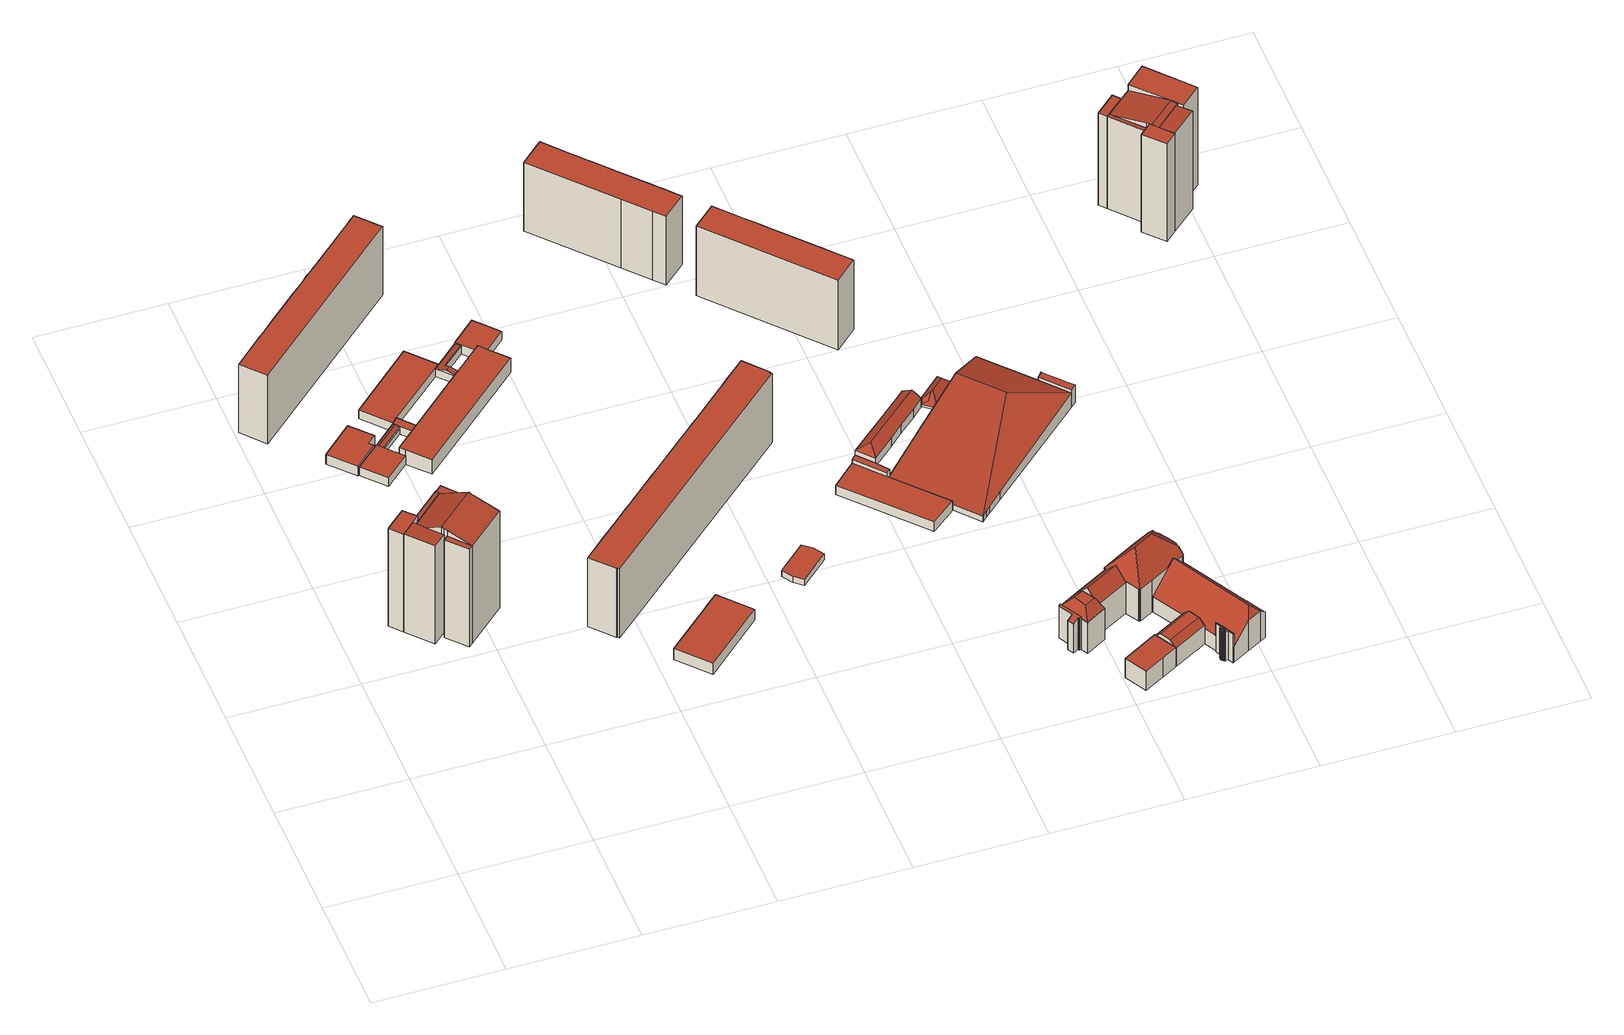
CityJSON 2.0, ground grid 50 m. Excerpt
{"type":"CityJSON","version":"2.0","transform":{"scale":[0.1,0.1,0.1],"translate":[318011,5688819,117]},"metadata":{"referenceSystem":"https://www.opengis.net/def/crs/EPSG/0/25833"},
"CityObjects":{
"building1":{"type":"Building","attributes":{"Gemeindeschluessel":14713000,"Geometrietyp2DReferenz":"3000","function":"31001_9998","roofType":"9999"},"children":["building1-1","building1-2","building1-3","building1-4","building1-5","building1-6"]},
"building1-1":{"type":"BuildingPart","attributes":{"Dachtyp_tdc":"tdcPolyFlatRoof","Dachneigung":2.64,"QualitaetDacherkennung":87,"Geometrietyp2DReferenz":"3000","roofType":"2100","measuredHeight":47.72},"parents":["building1"],"geometry":[{"type":"MultiSurface","lod":"2","boundaries":[[[0,1,2,3]],[[1,4,5,6,2]],[[1,0,7,8,9,10,4]],[[6,11,12,3,2]],[[10,5,4]],[[9,13,11,6,5,10]],[[8,13,9]],[[3,12,7,0]],[[12,11,13,8,7]]],"semantics":{"surfaces":[{"type":"WallSurface"},{"type":"RoofSurface"},{"type":"GroundSurface"},{"type":"ClosureSurface"}],"values":[0,0,1,2,0,3,0,3,3]}}]},
"building1-2":{"type":"BuildingPart","attributes":{"Dachtyp_tdc":"tdcPolyFlatRoof","Dachneigung":15.94,"QualitaetDacherkennung":30,"Geometrietyp2DReferenz":"3000","roofType":"2100","measuredHeight":45.1},"parents":["building1"],"geometry":[{"type":"MultiSurface","lod":"2","boundaries":[[[14,15,16,17]],[[14,18,19,20,15]],[[14,17,21,18]],[[20,22,16,15]],[[21,23,19,18]],[[23,22,20,19]],[[17,23,21]],[[17,16,22,23]]],"semantics":{"surfaces":[{"type":"WallSurface"},{"type":"RoofSurface"},{"type":"GroundSurface"},{"type":"ClosureSurface"}],"values":[0,0,1,2,0,3,0,3]}}]},
"building1-3":{"type":"BuildingPart","attributes":{"Dachtyp_tdc":"tdcPolyFlatRoof","Dachneigung":0,"QualitaetDacherkennung":65,"Geometrietyp2DReferenz":"3000","roofType":"1000","measuredHeight":47.4},"parents":["building1"],"geometry":[{"type":"MultiSurface","lod":"2","boundaries":[[[24,25,26,27,28]],[[25,29,30,26]],[[29,31,32,30]],[[31,29,25,24,33]],[[27,26,30,32]],[[28,33,24]],[[27,32,31,33,28]]],"semantics":{"surfaces":[{"type":"WallSurface"},{"type":"RoofSurface"},{"type":"GroundSurface"},{"type":"ClosureSurface"}],"values":[0,0,0,1,2,0,3]}}]},
"building1-4":{"type":"BuildingPart","attributes":{"Dachtyp_tdc":"tdcGableRoof","Dachneigung":15.1,"QualitaetDacherkennung":15,"Geometrietyp2DReferenz":"3000","roofType":"3100","measuredHeight":50.68},"parents":["building1"],"geometry":[{"type":"MultiSurface","lod":"2","boundaries":[[[34,35,36]],[[34,37,38,35]],[[37,39,40,38]],[[39,41,42,40]],[[41,43,44,42]],[[43,45,46,44]],[[45,28,27,46]],[[47,48,0,3,32,31]],[[49,17,16,50]],[[51,48,47,33,28,45,43,41,39]],[[39,37,34,23,17,49,13,8,51]],[[16,22,35,38,40,42,44,46,27,32,3,12,11,50]],[[23,22,16,17]],[[36,23,34]],[[22,23,36,35]],[[31,33,47]],[[32,27,28,33,31]],[[7,0,48,51]],[[12,3,0,7]],[[8,7,51]],[[12,7,8,13,11]],[[11,13,49,50]]],"semantics":{"surfaces":[{"type":"WallSurface"},{"type":"RoofSurface"},{"type":"GroundSurface"},{"type":"ClosureSurface"}],"values":[0,0,0,0,0,0,0,0,0,1,1,2,3,0,3,0,3,0,3,0,3,3]}}]},
"building1-5":{"type":"BuildingPart","attributes":{"Dachtyp_tdc":"tdcPolyFlatRoof","Dachneigung":0,"QualitaetDacherkennung":49,"Geometrietyp2DReferenz":"3000","roofType":"1000","measuredHeight":44.57},"parents":["building1"],"geometry":[{"type":"MultiSurface","lod":"2","boundaries":[[[52,53,54,55]],[[53,56,57,54]],[[56,58,59,57]],[[58,60,61,59]],[[60,36,35,61]],[[19,52,55,20]],[[19,23,36,60,58,56,53,52]],[[55,54,57,59,61,35,22,20]],[[20,22,23,19]],[[22,35,36,23]]],"semantics":{"surfaces":[{"type":"WallSurface"},{"type":"RoofSurface"},{"type":"GroundSurface"},{"type":"ClosureSurface"}],"values":[0,0,0,0,0,0,1,2,3,3]}}]},
"building1-6":{"type":"BuildingPart","attributes":{"Dachtyp_tdc":"tdcPolyFlatRoof","Dachneigung":0,"QualitaetDacherkennung":61,"Geometrietyp2DReferenz":"3000","roofType":"1000","measuredHeight":47.61},"parents":["building1"],"geometry":[{"type":"MultiSurface","lod":"2","boundaries":[[[5,62,63,6]],[[62,64,65,63]],[[64,66,67,65]],[[66,68,49,50,67]],[[66,64,62,5,10,68]],[[50,11,6,63,65,67]],[[10,9,13,49,68]],[[6,11,13,9,10,5]],[[13,11,50,49]]],"semantics":{"surfaces":[{"type":"WallSurface"},{"type":"RoofSurface"},{"type":"GroundSurface"},{"type":"ClosureSurface"}],"values":[0,0,0,0,1,2,0,3,3]}}]},
"building2":{"type":"Building","attributes":{"Dachtyp_tdc":"tdcPolyFlatRoof","Gemeindeschluessel":14713000,"Dachneigung":0,"QualitaetDacherkennung":77,"Geometrietyp2DReferenz":"3000","function":"31001_9998","roofType":"1000","measuredHeight":4.61},"geometry":[{"type":"MultiSurface","lod":"2","boundaries":[[[69,70,71,72]],[[70,73,74,71]],[[73,75,76,74]],[[75,77,78,76]],[[77,79,80,78]],[[79,69,72,80]],[[79,77,75,73,70,69]],[[72,71,74,76,78,80]]],"semantics":{"surfaces":[{"type":"WallSurface"},{"type":"RoofSurface"},{"type":"GroundSurface"}],"values":[0,0,0,0,0,0,1,2]}}]},
"building3":{"type":"Building","attributes":{"Dachtyp_tdc":"tdcPolyFlatRoof","Gemeindeschluessel":14713000,"Dachneigung":0,"QualitaetDacherkennung":42,"Geometrietyp2DReferenz":"3000","function":"31001_9998","roofType":"1000","measuredHeight":33.3},"geometry":[{"type":"MultiSurface","lod":"2","boundaries":[[[81,82,83,84]],[[82,85,86,83]],[[85,87,88,86]],[[87,89,90,88]],[[89,91,92,90]],[[91,93,94,92]],[[93,95,96,94]],[[95,97,98,96]],[[97,99,100,98]],[[99,101,102,100]],[[101,103,104,102]],[[103,105,106,104]],[[105,107,108,106]],[[107,109,110,108]],[[109,111,112,110]],[[111,113,114,112]],[[113,115,116,114]],[[115,117,118,116]],[[117,119,120,118]],[[119,121,122,120]],[[121,123,124,122]],[[123,81,84,124]],[[123,121,119,117,115,113,111,109,107,105,103,101,99,97,95,93,91,89,87,85,82,81]],[[84,83,86,88,90,92,94,96,98,100,102,104,106,108,110,112,114,116,118,120,122,124]]],"semantics":{"surfaces":[{"type":"WallSurface"},{"type":"RoofSurface"},{"type":"GroundSurface"}],"values":[0,0,0,0,0,0,0,0,0,0,0,0,0,0,0,0,0,0,0,0,0,0,1,2]}}]},
"building4":{"type":"Building","attributes":{"Gemeindeschluessel":14713000,"Geometrietyp2DReferenz":"3000","function":"31001_9998","roofType":"9999"},"children":["building4-1","building4-2","building4-3","building4-4","building4-5","building4-6","building4-7"]},
"building4-1":{"type":"BuildingPart","attributes":{"Dachtyp_tdc":"tdcPolyFlatRoof","Dachneigung":15.37,"QualitaetDacherkennung":54,"Geometrietyp2DReferenz":"3000","roofType":"2100","measuredHeight":4.43},"parents":["building4"],"geometry":[{"type":"MultiSurface","lod":"2","boundaries":[[[125,126,127,128,129,130]],[[131,132,133,134,135]],[[132,131,136,137,138,139,126,125]],[[130,129,140,134,133]],[[137,141,138]],[[139,127,126]],[[142,140,129,128]],[[141,142,128,127,139,138]],[[135,136,131]],[[134,140,142,141,137,136,135]],[[125,130,133,132]]],"semantics":{"surfaces":[{"type":"WallSurface"},{"type":"RoofSurface"},{"type":"GroundSurface"},{"type":"ClosureSurface"}],"values":[0,0,1,2,0,0,3,3,0,3,3]}}]},
"building4-2":{"type":"BuildingPart","attributes":{"Dachtyp_tdc":"tdcPolyFlatRoof","Dachneigung":0,"QualitaetDacherkennung":70,"Geometrietyp2DReferenz":"3000","roofType":"1000","measuredHeight":3.99},"parents":["building4"],"geometry":[{"type":"MultiSurface","lod":"2","boundaries":[[[143,144,145,146]],[[144,147,148,145]],[[147,149,150,151,152,148]],[[149,147,144,143,153]],[[146,145,148,152,154]],[[155,156,150,149,153]],[[154,152,151,155]],[[155,151,150,156]],[[146,154,155,153,143]]],"semantics":{"surfaces":[{"type":"WallSurface"},{"type":"RoofSurface"},{"type":"GroundSurface"},{"type":"ClosureSurface"}],"values":[0,0,0,1,2,0,3,3,3]}}]},
"building4-3":{"type":"BuildingPart","attributes":{"Dachtyp_tdc":"tdcPolyFlatRoof","Dachneigung":0,"QualitaetDacherkennung":66,"Geometrietyp2DReferenz":"3000","roofType":"1000","measuredHeight":4.15},"parents":["building4"],"geometry":[{"type":"MultiSurface","lod":"2","boundaries":[[[157,158,159,160]],[[161,162,163,164,165]],[[166,167,168,169,170]],[[167,157,160,168]],[[167,166,171,162,161,158,157]],[[160,159,165,164,169,168]],[[165,159,158,161]],[[170,171,166]],[[170,169,164,163]],[[170,163,162,171]]],"semantics":{"surfaces":[{"type":"WallSurface"},{"type":"RoofSurface"},{"type":"GroundSurface"},{"type":"ClosureSurface"}],"values":[0,0,0,0,1,2,3,0,3,3]}}]},
"building4-4":{"type":"BuildingPart","attributes":{"Dachtyp_tdc":"tdcGableRoof","Dachneigung":10.9,"QualitaetDacherkennung":22,"Geometrietyp2DReferenz":"3000","roofType":"3100","measuredHeight":3.84},"parents":["building4"],"geometry":[{"type":"MultiSurface","lod":"2","boundaries":[[[128,172,173,129]],[[151,142,140,152]],[[150,156,174,138,141]],[[175,127,139,174,156,175,155]],[[128,127,175,172]],[[151,150,141,142]],[[140,129,173,154,173,152]],[[129,140,142,128]],[[172,155,154,173]],[[152,173,172,151]],[[138,174,139]],[[142,141,138,139,127,128]],[[172,175,155]],[[156,150,151,172,175]]],"semantics":{"surfaces":[{"type":"WallSurface"},{"type":"RoofSurface"},{"type":"GroundSurface"},{"type":"ClosureSurface"}],"values":[0,0,1,1,0,0,2,3,3,3,0,3,3,3]}}]},
"building4-5":{"type":"BuildingPart","attributes":{"Dachtyp_tdc":"tdcGableRoof","Dachneigung":14.29,"QualitaetDacherkennung":33,"Geometrietyp2DReferenz":"3000","roofType":"3100","measuredHeight":4.67},"parents":["building4"],"geometry":[{"type":"MultiSurface","lod":"2","boundaries":[[[176,170,169,177]],[[163,178,179,164]],[[178,180,181,179]],[[182,183,184,185]],[[176,183,186,187,188,189,171,170]],[[190,187,186,191]],[[180,190,191,182]],[[182,191,186,183]],[[178,188,187,190,180]],[[163,162,189,188,178]],[[177,169,164,179,181,185,184]],[[164,169,170,163]],[[185,181,180,182]],[[177,184,183,176]],[[189,162,171]],[[171,162,163,170]]],"semantics":{"surfaces":[{"type":"WallSurface"},{"type":"RoofSurface"},{"type":"GroundSurface"},{"type":"ClosureSurface"}],"values":[0,0,0,0,1,1,0,0,0,0,2,3,3,3,0,3]}}]},
"building4-6":{"type":"BuildingPart","attributes":{"Dachtyp_tdc":"tdcPolyFlatRoof","Dachneigung":0,"QualitaetDacherkennung":74,"Geometrietyp2DReferenz":"3000","roofType":"1000","measuredHeight":6.85},"parents":["building4"],"geometry":[{"type":"MultiSurface","lod":"2","boundaries":[[[192,193,143,146,194]],[[195,154,155,153]],[[195,196,130,154]],[[197,198,182,185,133,132]],[[199,181,180]],[[199,200,161,165,181]],[[201,202,203,159,158]],[[202,192,194,203]],[[202,201,200,199,198,197,196,195,193,192]],[[194,146,154,130,133,185,181,165,159,203]],[[153,143,193,195]],[[146,143,153,155,154]],[[132,125,130,196,197]],[[132,133,130,125]],[[180,182,198,199]],[[180,181,185,182]],[[158,161,200,201]],[[158,159,165,161]]],"semantics":{"surfaces":[{"type":"WallSurface"},{"type":"RoofSurface"},{"type":"GroundSurface"},{"type":"ClosureSurface"}],"values":[0,0,0,0,0,0,0,0,1,2,0,3,0,3,0,3,0,3]}}]},
"building4-7":{"type":"BuildingPart","attributes":{"Dachtyp_tdc":"tdcPolyFlatRoof","Dachneigung":0,"QualitaetDacherkennung":76,"Geometrietyp2DReferenz":"3000","roofType":"1000","measuredHeight":4.02},"parents":["building4"],"geometry":[{"type":"MultiSurface","lod":"2","boundaries":[[[204,205,206,207]],[[205,208,176,177,206]],[[209,135,134,184,183]],[[210,140,137]],[[210,204,207,140]],[[210,136,135,209,208,205,204]],[[207,206,177,184,134,140]],[[183,176,208,209]],[[183,184,177,176]],[[137,136,210]],[[140,134,135,136,137]]],"semantics":{"surfaces":[{"type":"WallSurface"},{"type":"RoofSurface"},{"type":"GroundSurface"},{"type":"ClosureSurface"}],"values":[0,0,0,0,0,1,2,0,3,0,3]}}]},
"building5":{"type":"Building","attributes":{"Dachtyp_tdc":"tdcPolyFlatRoof","Gemeindeschluessel":14713000,"Dachneigung":0,"QualitaetDacherkennung":88,"Geometrietyp2DReferenz":"3000","function":"31001_2000","roofType":"1000","measuredHeight":5.29},"geometry":[{"type":"MultiSurface","lod":"2","boundaries":[[[211,212,213,214]],[[212,215,216,213]],[[215,217,218,216]],[[217,219,220,218]],[[219,221,222,220]],[[221,223,224,222]],[[223,225,226,224]],[[225,227,228,226]],[[227,211,214,228]],[[227,225,223,221,219,217,215,212,211]],[[214,213,216,218,220,222,224,226,228]]],"semantics":{"surfaces":[{"type":"WallSurface"},{"type":"RoofSurface"},{"type":"GroundSurface"}],"values":[0,0,0,0,0,0,0,0,0,1,2]}}]},
"building6":{"type":"Building","attributes":{"Dachtyp_tdc":"tdcPolyFlatRoof","Gemeindeschluessel":14713000,"Dachneigung":0,"QualitaetDacherkennung":54,"Geometrietyp2DReferenz":"3000","function":"31001_9998","roofType":"1000","measuredHeight":33.47},"geometry":[{"type":"MultiSurface","lod":"2","boundaries":[[[229,230,231,232]],[[230,233,234,231]],[[233,235,236,234]],[[235,237,238,236]],[[237,239,240,238]],[[239,241,242,240]],[[241,243,244,242]],[[243,245,246,244]],[[245,247,248,246]],[[247,249,250,248]],[[249,251,252,250]],[[251,253,254,252]],[[253,255,256,254]],[[255,257,258,256]],[[257,259,260,258]],[[259,261,262,260]],[[261,263,264,262]],[[263,265,266,264]],[[265,267,268,266]],[[267,269,270,268]],[[269,271,272,270]],[[271,273,274,272]],[[273,275,276,274]],[[275,277,278,276]],[[277,279,280,278]],[[279,281,282,280]],[[281,229,232,282]],[[281,279,277,275,273,271,269,267,265,263,261,259,257,255,253,251,249,247,245,243,241,239,237,235,233,230,229]],[[232,231,234,236,238,240,242,244,246,248,250,252,254,256,258,260,262,264,266,268,270,272,274,276,278,280,282]]],"semantics":{"surfaces":[{"type":"WallSurface"},{"type":"RoofSurface"},{"type":"GroundSurface"}],"values":[0,0,0,0,0,0,0,0,0,0,0,0,0,0,0,0,0,0,0,0,0,0,0,0,0,0,0,1,2]}}]},
"building7":{"type":"Building","attributes":{"Dachtyp_tdc":"tdcPolyFlatRoof","Gemeindeschluessel":14713000,"Dachneigung":0,"QualitaetDacherkennung":0,"Geometrietyp2DReferenz":"3000","BezugspunktDach":"2000","function":"31001_2000","measuredHeight":3},"geometry":[{"type":"MultiSurface","lod":"2","boundaries":[[[283,284,285,286,287,288]],[[288,287,289,290]],[[287,286,291,289]],[[286,285,292,291]],[[285,284,293,292]],[[284,283,294,293]],[[283,288,290,294]],[[290,289,291,292,293,294]]],"semantics":{"surfaces":[{"type":"RoofSurface"},{"type":"WallSurface"},{"type":"GroundSurface"}],"values":[0,1,1,1,1,1,1,2]}}]},
"building8":{"type":"Building","attributes":{"Dachtyp_tdc":"tdcPolyFlatRoof","Gemeindeschluessel":14713000,"Dachneigung":0,"QualitaetDacherkennung":38,"Geometrietyp2DReferenz":"3000","function":"31001_9998","roofType":"1000","measuredHeight":33.39},"geometry":[{"type":"MultiSurface","lod":"2","boundaries":[[[295,296,297,298]],[[296,299,300,297]],[[299,301,302,300]],[[301,303,304,302]],[[303,305,306,304]],[[305,307,308,306]],[[307,309,310,308]],[[309,311,312,310]],[[311,313,314,312]],[[313,315,316,314]],[[315,317,318,316]],[[317,319,320,318]],[[319,321,322,320]],[[321,323,324,322]],[[323,325,326,324]],[[325,327,328,326]],[[327,329,330,328]],[[329,295,298,330]],[[329,327,325,323,321,319,317,315,313,311,309,307,305,303,301,299,296,295]],[[298,297,300,302,304,306,308,310,312,314,316,318,320,322,324,326,328,330]]],"semantics":{"surfaces":[{"type":"WallSurface"},{"type":"RoofSurface"},{"type":"GroundSurface"}],"values":[0,0,0,0,0,0,0,0,0,0,0,0,0,0,0,0,0,0,1,2]}}]},
"building9":{"type":"Building","attributes":{"Gemeindeschluessel":14713000,"Geometrietyp2DReferenz":"3000","function":"31001_2000","roofType":"9999"},"children":["building9-1","building9-2"]},
"building9-1":{"type":"BuildingPart","attributes":{"Dachtyp_tdc":"tdcPolyFlatRoof","Dachneigung":0,"QualitaetDacherkennung":27,"Geometrietyp2DReferenz":"3000","roofType":"1000","measuredHeight":6.19},"parents":["building9"],"geometry":[{"type":"MultiSurface","lod":"2","boundaries":[[[331,332,333,334]],[[332,335,336,333]],[[335,337,338,339,336]],[[340,331,334,341,342]],[[340,337,335,332,331]],[[334,333,336,339,341]],[[342,338,337,340]],[[342,341,339,338]]],"semantics":{"surfaces":[{"type":"WallSurface"},{"type":"RoofSurface"},{"type":"GroundSurface"},{"type":"ClosureSurface"}],"values":[0,0,0,0,1,2,0,3]}}]},
"building9-2":{"type":"BuildingPart","attributes":{"Dachtyp_tdc":"tdcPolyFlatRoof","Dachneigung":0,"QualitaetDacherkennung":13,"Geometrietyp2DReferenz":"3000","roofType":"1000","measuredHeight":4.49},"parents":["building9"],"geometry":[{"type":"MultiSurface","lod":"2","boundaries":[[[343,342,341,344]],[[338,345,346,339]],[[345,347,348,346]],[[347,343,344,348]],[[347,345,338,342,343]],[[344,341,339,346,348]],[[339,341,342,338]]],"semantics":{"surfaces":[{"type":"WallSurface"},{"type":"RoofSurface"},{"type":"GroundSurface"},{"type":"ClosureSurface"}],"values":[0,0,0,0,1,2,3]}}]},
"building10":{"type":"Building","attributes":{"Dachtyp_tdc":"tdcFreeFormRoof","Gemeindeschluessel":14713000,"Dachneigung":32.41,"QualitaetDacherkennung":4,"Geometrietyp2DReferenz":"3000","function":"31001_2000","roofType":"5000","measuredHeight":6.39},"geometry":[{"type":"MultiSurface","lod":"2","boundaries":[[[349,350,351,352]],[[350,353,354,351]],[[353,355,356,354]],[[355,357,358,356]],[[357,359,360,358]],[[359,361,362,360]],[[361,363,364,362]],[[363,365,366,364]],[[365,367,368,366]],[[367,369,370,368]],[[369,349,352,370]],[[365,363,361,359,371]],[[359,357,371]],[[357,355,353,350,349,369,367,365,371]],[[352,351,354,356,358,360,362,364,366,368,370]]],"semantics":{"surfaces":[{"type":"WallSurface"},{"type":"RoofSurface"},{"type":"GroundSurface"}],"values":[0,0,0,0,0,0,0,0,0,0,0,1,1,1,2]}}]},
"building11":{"type":"Building","attributes":{"Dachtyp_tdc":"tdcPolyFlatRoof","Gemeindeschluessel":14713000,"Dachneigung":0,"QualitaetDacherkennung":57,"Geometrietyp2DReferenz":"3000","function":"31001_9998","roofType":"1000","measuredHeight":33.73},"geometry":[{"type":"MultiSurface","lod":"2","boundaries":[[[372,373,374,375]],[[373,376,377,374]],[[376,378,379,377]],[[378,380,381,379]],[[380,382,383,381]],[[382,384,385,383]],[[384,386,387,385]],[[386,388,389,387]],[[388,390,391,389]],[[390,392,393,391]],[[392,394,395,393]],[[394,396,397,395]],[[396,398,399,397]],[[398,372,375,399]],[[398,396,394,392,390,388,386,384,382,380,378,376,373,372]],[[375,374,377,379,381,383,385,387,389,391,393,395,397,399]]],"semantics":{"surfaces":[{"type":"WallSurface"},{"type":"RoofSurface"},{"type":"GroundSurface"}],"values":[0,0,0,0,0,0,0,0,0,0,0,0,0,0,1,2]}}]},
"building12":{"type":"Building","attributes":{"name":"Universität Leipzig - Veterinärmedizinische Fakultät","Dachtyp_tdc":"tdcPolyFlatRoof","Gemeindeschluessel":14713000,"Dachneigung":0,"QualitaetDacherkennung":78,"Geometrietyp2DReferenz":"3000","function":"31001_3023","roofType":"1000","measuredHeight":9.29},"geometry":[{"type":"MultiSurface","lod":"2","boundaries":[[[400,401,402,403]],[[401,404,405,402]],[[404,406,407,405]],[[406,408,409,407]],[[408,400,403,409]],[[408,406,404,401,400]],[[403,402,405,407,409]]],"semantics":{"surfaces":[{"type":"WallSurface"},{"type":"RoofSurface"},{"type":"GroundSurface"}],"values":[0,0,0,0,0,1,2]}}]},
"building13":{"type":"Building","attributes":{"name":"Universität Leipzig - Veterinärmedizinische Fakultät","Gemeindeschluessel":14713000,"Geometrietyp2DReferenz":"3000","function":"31001_3023","roofType":"9999"},"children":["building13-1","building13-2","building13-3","building13-4","building13-5"]},
"building13-1":{"type":"BuildingPart","attributes":{"Dachtyp_tdc":"tdcGableRoof","Dachneigung":48.27,"QualitaetDacherkennung":64,"Geometrietyp2DReferenz":"3000","roofType":"3100","measuredHeight":20.29},"parents":["building13"],"geometry":[{"type":"MultiSurface","lod":"2","boundaries":[[[410,411,412,413,414]],[[415,416,417,418,419]],[[411,410,420,421,422,423]],[[415,419,422,421,424]],[[414,413,417,416]],[[418,417,413,412]],[[418,412,411,425,419]],[[414,416,415,410]],[[423,422,419,425]],[[411,423,425]],[[421,420,424]],[[424,420,410,415]]],"semantics":{"surfaces":[{"type":"WallSurface"},{"type":"RoofSurface"},{"type":"GroundSurface"},{"type":"ClosureSurface"}],"values":[0,0,1,1,2,3,3,3,0,3,0,3]}}]},
"building13-2":{"type":"BuildingPart","attributes":{"Dachtyp_tdc":"tdcCutTentRoof","Dachneigung":51.86,"QualitaetDacherkennung":38,"Geometrietyp2DReferenz":"3000","roofType":"9999","measuredHeight":18.98},"parents":["building13"],"geometry":[{"type":"MultiSurface","lod":"2","boundaries":[[[426,427,428,429]],[[430,418,417,431]],[[412,432,433,413]],[[432,426,429,433]],[[434,435,436,437]],[[430,438,434,437,439]],[[419,430,439,440]],[[435,441,423,425,419,440,436]],[[440,439,437,436]],[[430,419,418]],[[426,434,438,427]],[[432,435,434,426]],[[412,411,441,435,432]],[[429,428,431,417,413,433]],[[431,428,427,430]],[[413,417,418,412]],[[411,423,441]],[[418,419,425,411,412]],[[411,425,423]],[[427,438,430]]],"semantics":{"surfaces":[{"type":"WallSurface"},{"type":"RoofSurface"},{"type":"GroundSurface"},{"type":"ClosureSurface"}],"values":[0,0,0,0,1,1,1,1,1,0,0,0,0,2,3,3,0,3,3,3]}}]},
"building13-3":{"type":"BuildingPart","attributes":{"Dachtyp_tdc":"tdcPolyFlatRoof","Dachneigung":7.58,"QualitaetDacherkennung":38,"Geometrietyp2DReferenz":"3000","roofType":"2100","measuredHeight":7.42},"parents":["building13"],"geometry":[{"type":"MultiSurface","lod":"2","boundaries":[[[442,443,444,445]],[[443,446,447,444]],[[446,448,449,447]],[[448,446,443,442]],[[445,444,447,449]],[[445,449,448,442]]],"semantics":{"surfaces":[{"type":"WallSurface"},{"type":"RoofSurface"},{"type":"GroundSurface"},{"type":"ClosureSurface"}],"values":[0,0,0,1,2,3]}}]},
"building13-4":{"type":"BuildingPart","attributes":{"Dachtyp_tdc":"tdcPolyFlatRoof","Dachneigung":30.36,"QualitaetDacherkennung":34,"Geometrietyp2DReferenz":"3000","roofType":"2100","measuredHeight":15.74},"parents":["building13"],"geometry":[{"type":"MultiSurface","lod":"2","boundaries":[[[450,451,430,431,452]],[[453,454,455,428,427,438]],[[454,456,457,455]],[[456,458,459,457]],[[458,460,461,459]],[[460,462,463,461]],[[462,464,465,463]],[[464,466,467,465]],[[466,468,469,467]],[[468,450,452,469]],[[468,466,464,462,460,458,456,454,453,451,450]],[[452,431,428,455,457,459,461,463,465,467,469]],[[438,430,451,453]],[[427,428,431,430]],[[427,430,438]]],"semantics":{"surfaces":[{"type":"WallSurface"},{"type":"RoofSurface"},{"type":"GroundSurface"},{"type":"ClosureSurface"}],"values":[0,0,0,0,0,0,0,0,0,0,1,2,0,3,3]}}]},
"building13-5":{"type":"BuildingPart","attributes":{"Dachtyp_tdc":"tdcFreeFormRoof","Dachneigung":50.97,"QualitaetDacherkennung":54,"Geometrietyp2DReferenz":"3000","roofType":"5000","measuredHeight":25.52},"parents":["building13"],"geometry":[{"type":"MultiSurface","lod":"2","boundaries":[[[470,471,472,473]],[[471,474,475,472]],[[474,476,477,475]],[[476,478,479,477]],[[478,480,410,414,479]],[[481,482,483,416,415]],[[482,484,485,483]],[[484,486,485]],[[486,487,488,485]],[[487,489,442,445,488]],[[490,491,492,449,448]],[[491,493,494,492]],[[493,495,496,494]],[[495,497,498,496]],[[497,499,500,498]],[[499,501,502,500]],[[501,503,504,502]],[[503,505,506,504]],[[505,507,508,506]],[[507,509,510,508]],[[509,511,512,510]],[[511,513,514,512]],[[513,515,516,514]],[[515,517,518,516]],[[517,519,520,518]],[[519,470,473,520]],[[515,513,511,509,507,505,503,501,499,497,495,521]],[[486,484,482,481,424,420,480,478,476,522]],[[495,493,491,490,489,487,486,522,521]],[[476,474,471,470,519,517,515,521,522]],[[473,472,475,477,479,414,416,483,485,488,445,449,492,494,496,498,500,502,504,506,508,510,512,514,516,518,520]],[[481,415,424]],[[420,410,480]],[[415,416,414,410]],[[415,410,420,424]],[[490,448,442,489]],[[448,449,445,442]]],"semantics":{"surfaces":[{"type":"WallSurface"},{"type":"RoofSurface"},{"type":"GroundSurface"},{"type":"ClosureSurface"}],"values":[0,0,0,0,0,0,0,0,0,0,0,0,0,0,0,0,0,0,0,0,0,0,0,0,0,0,1,1,1,1,2,0,0,3,3,0,3]}}]},
"building14":{"type":"Building","attributes":{"name":"Universität Leipzig - Veterinärmedizinische Fakultät","Dachtyp_tdc":"tdcCutGableRoof","Gemeindeschluessel":14713000,"Dachneigung":0.245,"QualitaetDacherkennung":43,"Geometrietyp2DReferenz":"3000","function":"31001_3023","roofType":"9999","measuredHeight":11.28},"geometry":[{"type":"MultiSurface","lod":"2","boundaries":[[[523,524,525,405]],[[524,526,527,525]],[[526,528,407,527]],[[528,523,405,407]],[[524,523,529,530]],[[526,524,530,531]],[[528,526,531,532]],[[523,528,532,529]],[[531,530,529,532]],[[405,525,527,407]]],"semantics":{"surfaces":[{"type":"WallSurface"},{"type":"RoofSurface"},{"type":"GroundSurface"}],"values":[0,0,0,0,1,0,1,0,1,2]}}]},
"building15":{"type":"Building","attributes":{"Dachtyp_tdc":"tdcFreeFormRoof","Gemeindeschluessel":14713000,"Dachneigung":47.84,"QualitaetDacherkennung":9,"Geometrietyp2DReferenz":"3000","function":"31001_2000","roofType":"5000","measuredHeight":5.2},"geometry":[{"type":"MultiSurface","lod":"2","boundaries":[[[533,534,535,536]],[[534,537,538,535]],[[537,539,540,538]],[[539,541,542,540]],[[541,543,544,542]],[[543,533,536,544]],[[545,543,541]],[[546,547,545,541,539]],[[548,546,539,537]],[[548,537,534]],[[547,546,548,534,533]],[[545,547,533,543]],[[536,535,538,540,542,544]]],"semantics":{"surfaces":[{"type":"WallSurface"},{"type":"RoofSurface"},{"type":"GroundSurface"}],"values":[0,0,0,0,0,0,1,1,1,1,1,1,2]}}]},
"building16":{"type":"Building","attributes":{"Gemeindeschluessel":14713000,"Geometrietyp2DReferenz":"3000","function":"31001_2000","roofType":"9999"},"children":["building16-1","building16-2"]},
"building16-1":{"type":"BuildingPart","attributes":{"Dachtyp_tdc":"tdcPolyFlatRoof","Dachneigung":0,"QualitaetDacherkennung":0,"Geometrietyp2DReferenz":"3000","roofType":"9999","measuredHeight":8.51},"parents":["building16"],"geometry":[{"type":"MultiSurface","lod":"2","boundaries":[[[549,550,551,552,553,554,555,556,557]],[[558,559,557,556]],[[556,555,560,561,558]],[[555,554,562,560]],[[554,553,563,562]],[[553,552,564,563]],[[552,551,565,564]],[[551,550,566,565]],[[550,549,567,566]],[[549,557,559,568,567]],[[568,561,560,562,563,564,565,566,567]],[[558,561,568,559]]],"semantics":{"surfaces":[{"type":"RoofSurface"},{"type":"WallSurface"},{"type":"GroundSurface"},{"type":"ClosureSurface"}],"values":[0,1,1,1,1,1,1,1,1,1,2,3]}}]},
"building16-2":{"type":"BuildingPart","attributes":{"Dachtyp_tdc":"tdcHipAndGableRoof","Dachneigung":10.23,"QualitaetDacherkennung":10,"Geometrietyp2DReferenz":"3000","roofType":"5000","measuredHeight":11.69},"parents":["building16"],"geometry":[{"type":"MultiSurface","lod":"2","boundaries":[[[569,570,571,572]],[[570,573,574,571]],[[573,575,576,574]],[[575,577,578,576]],[[577,579,580,578]],[[579,581,582,580]],[[581,583,584,582]],[[583,585,586,584]],[[585,558,561,586]],[[559,587,588,568]],[[587,589,590,588]],[[589,591,592,590]],[[591,593,594,592]],[[593,595,596,594]],[[595,597,598,596]],[[597,599,600,598]],[[599,569,572,600]],[[595,593,591,589,587,559,601]],[[559,558,585,583,581,601]],[[581,579,577,575,573,570,569,599,597,595,601]],[[572,571,574,576,578,580,582,584,586,561,568,588,590,592,594,596,598,600]],[[568,561,558,559]]],"semantics":{"surfaces":[{"type":"WallSurface"},{"type":"RoofSurface"},{"type":"GroundSurface"},{"type":"ClosureSurface"}],"values":[0,0,0,0,0,0,0,0,0,0,0,0,0,0,0,0,0,1,1,1,2,3]}}]},
"building17":{"type":"Building","attributes":{"name":"Universität Leipzig - Veterinärmedizinische Fakultät","Gemeindeschluessel":14713000,"Geometrietyp2DReferenz":"3000","function":"31001_3023","roofType":"9999"},"children":["building17-1","building17-2"]},
"building17-1":{"type":"BuildingPart","attributes":{"Dachtyp_tdc":"tdcGableAndHippedGRoof","Dachneigung":43.67,"QualitaetDacherkennung":36,"Geometrietyp2DReferenz":"3000","roofType":"9999","measuredHeight":17.88},"parents":["building17"],"geometry":[{"type":"MultiSurface","lod":"2","boundaries":[[[602,603,604,605]],[[603,606,607,604]],[[606,608,609,607]],[[608,610,611,609]],[[610,612,613,611]],[[612,614,615,613]],[[614,616,617,615]],[[616,618,619,617]],[[618,620,621,619]],[[620,622,623,621]],[[622,624,625,623]],[[624,626,627,625]],[[628,602,605,629]],[[624,622,630]],[[622,620,618,616,614,612,610,608,606,630]],[[606,603,602,628,626,624,630]],[[605,604,607,609,611,613,615,617,619,621,623,625,627,629]],[[629,627,626,628]]],"semantics":{"surfaces":[{"type":"WallSurface"},{"type":"RoofSurface"},{"type":"GroundSurface"},{"type":"ClosureSurface"}],"values":[0,0,0,0,0,0,0,0,0,0,0,0,0,1,1,1,2,3]}}]},
"building17-2":{"type":"BuildingPart","attributes":{"Dachtyp_tdc":"tdcFreeFormRoof","Dachneigung":54.99,"QualitaetDacherkennung":18,"Geometrietyp2DReferenz":"3000","roofType":"5000","measuredHeight":15.37},"parents":["building17"],"geometry":[{"type":"MultiSurface","lod":"2","boundaries":[[[631,632,633,634]],[[632,635,636,633]],[[635,637,638,636]],[[637,639,640,638]],[[639,641,628,629,640]],[[642,643,644,627,626]],[[643,645,646,644]],[[645,647,648,646]],[[647,649,650,648]],[[649,651,652,650]],[[651,653,654,652]],[[653,655,656,654]],[[655,657,658,656]],[[657,659,660,658]],[[659,631,634,660]],[[661,662,663,657,655]],[[664,661,655,653]],[[665,664,653,651]],[[666,667,665,651,649]],[[666,649,647]],[[668,667,666,647,645]],[[645,643,669,668]],[[669,643,642]],[[670,671,672,673,662,661,664,665,667,668,669,642,641]],[[670,641,639]],[[671,670,639,637]],[[637,635,672,671]],[[673,672,635,632]],[[674,663,662,673,632,631]],[[674,631,659]],[[663,674,659,657]],[[634,633,636,638,640,629,627,644,646,648,650,652,654,656,658,660]],[[626,628,641,642]],[[626,627,629,628]]],"semantics":{"surfaces":[{"type":"WallSurface"},{"type":"RoofSurface"},{"type":"GroundSurface"},{"type":"ClosureSurface"}],"values":[0,0,0,0,0,0,0,0,0,0,0,0,0,0,0,1,1,1,1,1,1,1,1,1,1,1,1,1,1,1,1,2,0,3]}}]},
"building18":{"type":"Building","attributes":{"Gemeindeschluessel":14713000,"Geometrietyp2DReferenz":"3000","function":"31001_9998","roofType":"9999"},"children":["building18-1","building18-2","building18-3","building18-4","building18-5","building18-6"]},
"building18-1":{"type":"BuildingPart","attributes":{"Dachtyp_tdc":"tdcPolyFlatRoof","Dachneigung":2.77,"QualitaetDacherkennung":63,"Geometrietyp2DReferenz":"3000","roofType":"2100","measuredHeight":47.8},"parents":["building18"],"geometry":[{"type":"MultiSurface","lod":"2","boundaries":[[[675,676,677,678,679]],[[676,680,681,682,677]],[[676,675,683,684,680]],[[682,685,678,677]],[[684,681,680]],[[683,686,685,682,681,684]],[[675,679,686,683]],[[679,678,685,686]]],"semantics":{"surfaces":[{"type":"WallSurface"},{"type":"RoofSurface"},{"type":"GroundSurface"},{"type":"ClosureSurface"}],"values":[0,0,1,2,0,3,0,3]}}]},
"building18-2":{"type":"BuildingPart","attributes":{"Dachtyp_tdc":"tdcPolyFlatRoof","Dachneigung":3.29,"QualitaetDacherkennung":36,"Geometrietyp2DReferenz":"3000","roofType":"2100","measuredHeight":44.89},"parents":["building18"],"geometry":[{"type":"MultiSurface","lod":"2","boundaries":[[[687,688,689,690]],[[688,691,692,693,689]],[[694,691,688,687,695]],[[690,689,693,696]],[[694,697,692,691]],[[697,698,696,693,692]],[[695,698,697,694]],[[690,696,698,695,687]]],"semantics":{"surfaces":[{"type":"WallSurface"},{"type":"RoofSurface"},{"type":"GroundSurface"},{"type":"ClosureSurface"}],"values":[0,0,1,2,0,3,0,3]}}]},
"building18-3":{"type":"BuildingPart","attributes":{"Dachtyp_tdc":"tdcGableRoof","Dachneigung":10.35,"QualitaetDacherkennung":15,"Geometrietyp2DReferenz":"3000","roofType":"3100","measuredHeight":47.63},"parents":["building18"],"geometry":[{"type":"MultiSurface","lod":"2","boundaries":[[[699,700,687,690,701]],[[702,703,704,705]],[[703,706,707,704]],[[706,708,709,707]],[[710,679,678,711]],[[712,713,708,706,703,702,698,695,700,699,714,715]],[[715,716,686,679,710,717,712]],[[678,685,718,701,690,696,705,704,707,709,719,711]],[[686,685,678,679]],[[720,716,715]],[[718,685,686,716,720]],[[714,720,715]],[[718,720,714,699,701]],[[695,687,700]],[[698,696,690,687,695]],[[696,698,702,705]],[[721,713,712]],[[719,709,708,713,721]],[[717,721,712]],[[719,721,717,710,711]]],"semantics":{"surfaces":[{"type":"WallSurface"},{"type":"RoofSurface"},{"type":"GroundSurface"},{"type":"ClosureSurface"}],"values":[0,0,0,0,0,1,1,2,3,0,3,0,3,0,3,3,0,3,0,3]}}]},
"building18-4":{"type":"BuildingPart","attributes":{"Dachtyp_tdc":"tdcPolyFlatRoof","Dachneigung":0,"QualitaetDacherkennung":71,"Geometrietyp2DReferenz":"3000","roofType":"1000","measuredHeight":47.56},"parents":["building18"],"geometry":[{"type":"MultiSurface","lod":"2","boundaries":[[[722,723,724,725]],[[723,726,711,724]],[[726,710,711]],[[727,728,729,709,708]],[[728,722,725,729]],[[728,727,713,721,717,726,723,722]],[[725,724,711,719,709,729]],[[717,710,726]],[[708,713,727]],[[709,719,721,713,708]],[[719,711,710,717,721]]],"semantics":{"surfaces":[{"type":"WallSurface"},{"type":"RoofSurface"},{"type":"GroundSurface"},{"type":"ClosureSurface"}],"values":[0,0,0,0,0,1,2,0,0,3,3]}}]},
"building18-5":{"type":"BuildingPart","attributes":{"Dachtyp_tdc":"tdcPolyFlatRoof","Dachneigung":0,"QualitaetDacherkennung":67,"Geometrietyp2DReferenz":"3000","roofType":"1000","measuredHeight":44.7},"parents":["building18"],"geometry":[{"type":"MultiSurface","lod":"2","boundaries":[[[730,731,732,733]],[[731,734,735,732]],[[734,736,737,735]],[[736,738,702,705,737]],[[692,730,733,693]],[[692,697,738,736,734,731,730]],[[733,732,735,737,705,696,693]],[[698,702,738,697]],[[693,696,698,697,692]],[[698,696,705,702]]],"semantics":{"surfaces":[{"type":"WallSurface"},{"type":"RoofSurface"},{"type":"GroundSurface"},{"type":"ClosureSurface"}],"values":[0,0,0,0,0,1,2,0,3,3]}}]},
"building18-6":{"type":"BuildingPart","attributes":{"Dachtyp_tdc":"tdcPolyFlatRoof","Dachneigung":0,"QualitaetDacherkennung":64,"Geometrietyp2DReferenz":"3000","roofType":"1000","measuredHeight":47.57},"parents":["building18"],"geometry":[{"type":"MultiSurface","lod":"2","boundaries":[[[681,739,740,682]],[[739,741,742,740]],[[741,743,699,701,742]],[[743,741,739,681,684,716,720,714]],[[682,740,742,701,718,685]],[[714,699,743]],[[684,683,686,716]],[[682,685,686,683,684,681]],[[685,718,720,716,686]],[[718,701,699,714,720]]],"semantics":{"surfaces":[{"type":"WallSurface"},{"type":"RoofSurface"},{"type":"GroundSurface"},{"type":"ClosureSurface"}],"values":[0,0,0,1,2,0,0,3,3,3]}}]}
},
"vertices":[
[338,1090,539],[289,1047,542],[289,1047,65],[338,1090,65],[206,1139,542],[206,1139,541],[206,1139,65],[331,1098,539],[291,1145,539],[257,1186,539],[224,1155,541],[257,1186,65],[331,1098,65],[257,1186,511],
[279,1228,516],[279,1228,65],[290,1216,65],[290,1216,511],[390,1327,516],[390,1327,511],[390,1327,65],[399,1316,512],[399,1316,65],[399,1316,511],
[411,1005,539],[397,992,539],[397,992,65],[411,1005,65],[411,1005,538],[329,1066,539],[329,1066,65],[345,1082,539],[345,1082,65],[410,1006,539],
[458,1252,557],[458,1252,65],[458,1252,511],[467,1242,564],[467,1242,65],[477,1231,572],[477,1231,65],[482,1225,569],[482,1225,65],[491,1215,566],[491,1215,65],[559,1139,538],[559,1139,65],[345,1082,566],[338,1090,569],[281,1208,511],[281,1208,65],[331,1098,572],
[417,1352,511],[445,1320,511],[445,1320,65],[417,1352,65],[485,1276,511],[485,1276,65],[473,1265,511],[473,1265,65],[462,1255,511],[462,1255,65],
[165,1184,541],[165,1184,65],[187,1204,541],[187,1204,65],[240,1252,541],[240,1252,65],[281,1208,541],
[234,2024,101],[353,2133,101],[353,2133,55],[234,2024,55],[425,2055,101],[425,2055,55],[393,2026,101],[393,2026,55],[408,2011,101],[408,2011,55],[320,1930,101],[320,1930,55],
[78,2188,385],[1,2274,385],[1,2274,52],[78,2188,52],[92,2357,385],[92,2357,52],[119,2381,385],[119,2381,52],[137,2396,385],[137,2396,52],[159,2417,385],[159,2417,52],[179,2435,385],[179,2435,52],[209,2461,385],[209,2461,52],[301,2544,385],[301,2544,52],[322,2562,385],[322,2562,52],[348,2586,385],[348,2586,52],[370,2607,385],[370,2607,52],[386,2620,385],[386,2620,52],[393,2626,385],[393,2626,52],[508,2729,385],[508,2729,52],[535,2753,385],[535,2753,52],[551,2768,385],[551,2768,52],[573,2788,385],[573,2788,52],[597,2809,385],[597,2809,52],[602,2813,385],[602,2813,52],[625,2834,385],[625,2834,52],[702,2748,385],[702,2748,52],
[566,2027,96],[524,2074,96],[524,2074,93],[524,2074,81],[524,2074,58],[566,2027,58],[525,2111,103],[585,2044,103],[585,2044,58],[525,2111,58],[525,2111,99],[514,2101,99],[506,2094,96],[509,2091,96],[516,2083,96],[506,2094,58],[506,2094,94],[506,2094,81],
[494,1926,98],[401,1843,98],[401,1843,58],[494,1926,58],[323,1929,98],[323,1929,58],[416,2013,98],[416,2013,94],[416,2013,81],[416,2013,58],[476,1946,98],[476,1946,58],[476,1946,81],[422,2006,97],
[1014,2393,100],[921,2309,100],[921,2309,58],[1014,2393,58],[902,2330,100],[859,2377,100],[859,2377,94],[859,2377,58],[902,2330,58],[842,2397,100],[935,2481,100],[935,2481,58],[842,2397,58],[842,2397,94],[856,2381,100],
[434,1993,81],[434,1993,58],[512,2087,97],[434,1993,93],
[752,2316,94],[752,2316,58],[772,2299,94],[772,2299,58],[815,2252,94],[815,2252,58],[797,2236,94],[737,2302,94],[737,2302,58],[797,2236,58],[765,2271,105],[783,2287,105],[772,2299,101],[859,2377,101],[815,2252,95],[797,2236,95],
[564,1849,127],[494,1926,127],[564,1849,58],[476,1946,127],[566,2027,127],[585,2044,127],[797,2236,127],[815,2252,127],[902,2330,127],[921,2309,127],[990,2233,127],[990,2233,58],
[415,2194,99],[661,2417,99],[661,2417,58],[415,2194,58],[752,2316,99],[737,2302,99],[506,2094,99],
[1042,694,120],[1162,802,120],[1162,802,67],[1042,694,67],[1202,838,120],[1202,838,67],[1222,856,120],[1222,856,67],[1243,875,120],[1243,875,67],[1265,895,120],[1265,895,67],[1269,898,120],[1269,898,67],[1373,783,120],[1373,783,67],[1146,579,120],[1146,579,67],
[1728,1598,396],[904,863,396],[904,863,61],[1728,1598,61],[897,871,396],[897,871,61],[894,869,396],[894,869,61],[817,954,396],[817,954,61],[908,1035,396],[908,1035,61],[934,1058,396],[934,1058,61],[954,1076,396],[954,1076,61],[993,1111,396],[993,1111,61],[1024,1139,396],[1024,1139,61],[1043,1155,396],[1043,1155,61],[1115,1220,396],[1115,1220,61],[1143,1245,396],[1143,1245,61],[1159,1259,396],[1159,1259,61],[1196,1292,396],[1196,1292,61],[1318,1401,396],[1318,1401,61],[1341,1421,396],[1341,1421,61],[1369,1446,396],[1369,1446,61],[1383,1458,396],[1383,1458,61],[1400,1473,396],[1400,1473,61],[1528,1588,396],[1528,1588,61],[1553,1610,396],[1553,1610,61],[1576,1631,396],[1576,1631,61],[1609,1661,396],[1609,1661,61],[1647,1695,396],[1647,1695,61],[1724,1608,396],[1724,1608,61],[1721,1606,396],[1721,1606,61],
[1576,958,51],[1609,931,51],[1716,1027,51],[1690,1067,51],[1655,1095,51],[1549,1000,51],[1655,1095,21],[1549,1000,21],[1690,1067,21],[1716,1027,21],[1609,931,21],[1576,958,21],
[1642,2452,399],[1606,2491,399],[1606,2491,65],[1642,2452,65],[1523,2584,399],[1523,2584,65],[1265,2871,399],[1265,2871,65],[1352,2948,399],[1352,2948,65],[1432,2858,399],[1432,2858,65],[1457,2830,399],[1457,2830,65],[1477,2808,399],[1477,2808,65],[1492,2791,399],[1492,2791,65],[1512,2769,399],[1512,2769,65],[1540,2737,399],[1540,2737,65],[1557,2719,399],[1557,2719,65],[1621,2647,399],[1621,2647,65],[1645,2620,399],[1645,2620,65],[1662,2602,399],[1662,2602,65],[1677,2585,399],[1677,2585,65],[1699,2560,399],[1699,2560,65],[1727,2529,399],[1727,2529,65],
[1974,1433,71],[2028,1373,71],[2028,1373,9],[1974,1433,9],[2063,1325,71],[2063,1325,9],[2049,1313,71],[2049,1313,54],[2049,1313,9],[1957,1416,71],[1957,1416,9],[1957,1416,54],
[1866,1330,54],[1866,1330,9],[2222,1121,54],[2222,1121,9],[2127,1044,54],[2127,1044,9],
[2275,1596,92],[2234,1557,91],[2234,1557,53],[2275,1596,53],[2168,1499,91],[2168,1499,53],[2115,1451,91],[2115,1451,53],[2028,1373,92],[2028,1373,53],[1974,1433,92],[1974,1433,53],[2184,1618,92],[2184,1618,53],[2227,1657,92],[2227,1657,53],[2252,1628,116],[2252,1628,53],[2268,1611,102],[2268,1611,53],[2279,1598,91],[2279,1598,53],[2031,1429,117],
[1720,2365,406],[1805,2441,406],[1805,2441,68],[1720,2365,68],[1887,2350,406],[1887,2350,68],[1913,2321,406],[1913,2321,68],[1928,2305,406],[1928,2305,68],[1945,2285,406],[1945,2285,68],[1964,2264,406],[1964,2264,68],[2072,2143,406],[2072,2143,68],[2098,2115,406],[2098,2115,68],[2114,2097,406],[2114,2097,68],[2131,2078,406],[2131,2078,68],[2152,2055,406],[2152,2055,68],[2180,2023,406],[2180,2023,68],[2094,1946,406],[2094,1946,68],
[2538,5,153],[2491,90,153],[2491,90,60],[2538,5,60],[2628,167,153],[2628,167,60],[2676,82,153],[2676,82,60],[2617,49,153],[2617,49,60],
[2601,390,207],[2473,319,207],[2473,319,206],[2473,319,59],[2601,390,59],[2553,475,207],[2553,475,59],[2424,402,59],[2424,402,206],[2424,402,207],[2599,394,212],[2578,431,262],[2449,359,262],[2472,320,209],[2555,471,211],[2428,396,207],
[2409,248,206],[2395,274,206],[2395,274,59],[2409,248,59],[2348,359,206],[2348,359,59],[2488,294,206],[2488,294,59],[2409,248,209],[2488,294,210],[2460,317,248],[2419,293,248],[2395,274,209],[2395,342,249],[2432,363,249],[2473,319,209],
[2609,513,134],[2596,538,130],[2596,538,59],[2609,513,59],[2681,585,130],[2681,585,59],[2695,561,134],[2695,561,59],
[2343,357,214],[2348,359,217],[2343,357,59],[2395,274,217],[2390,272,214],[2390,272,59],[2388,274,213],[2388,274,59],[2386,273,212],[2386,273,59],[2384,277,212],[2384,277,59],[2364,265,199],[2364,265,59],[2351,289,199],[2351,289,59],[2371,301,212],[2371,301,59],[2342,353,212],[2342,353,59],
[2827,443,213],[2690,366,213],[2690,366,59],[2827,443,59],[2636,337,213],[2636,337,59],[2633,338,216],[2633,338,59],[2630,339,214],[2630,339,59],[2601,390,213],[2553,475,211],[2555,475,213],[2555,475,59],[2553,479,213],[2553,479,59],[2553,479,214],[2556,484,211],[2556,484,59],[2609,513,211],[2695,561,211],[2748,590,211],[2748,590,59],[2753,589,215],[2753,589,59],[2764,571,241],[2764,571,59],[2769,562,241],[2769,562,59],[2784,560,229],[2784,560,59],[2799,554,219],[2799,554,59],[2811,545,213],[2811,545,59],[2820,532,211],[2820,532,59],[2825,518,213],[2825,518,59],[2826,503,220],[2826,503,59],[2823,488,229],[2823,488,59],[2817,475,242],[2817,475,59],[2822,466,242],[2822,466,59],[2832,448,216],[2832,448,59],[2831,443,211],[2831,443,59],[2730,484,315],[2653,441,315],
[2628,167,147],[2760,240,147],[2760,240,60],[2808,155,148],[2808,155,60],[2676,82,148],[2641,143,173],[2773,217,173],[2795,178,172],[2663,105,172],
[2324,1558,66],[2275,1596,66],[2275,1596,56],[2324,1558,56],[2279,1598,66],[2279,1598,56],[2268,1611,66],[2268,1611,56],[2375,1708,66],[2375,1708,56],[2427,1650,66],[2427,1650,56],[2372,1653,108],[2316,1608,104],[2322,1608,108],[2301,1592,80],
[2802,1479,95],[2783,1501,95],[2759,1527,95],[2719,1571,95],[2711,1580,95],[2708,1577,95],[2710,1575,95],[2695,1561,95],[2783,1462,95],[2695,1561,79],[2783,1462,79],[2710,1575,10],[2695,1561,10],[2708,1577,10],[2711,1580,10],[2719,1571,10],[2759,1527,10],[2783,1501,10],[2802,1479,10],[2783,1462,10],
[2063,1325,41],[2073,1334,43],[2073,1334,10],[2063,1325,10],[2155,1408,63],[2155,1408,10],[2207,1454,75],[2207,1454,10],[2208,1455,76],[2208,1455,10],[2324,1558,104],[2324,1558,10],[2420,1644,127],[2420,1644,10],[2427,1650,124],[2427,1650,10],[2531,1744,79],[2531,1744,10],[2396,1115,45],[2396,1115,10],[2339,1064,40],[2339,1064,10],[2322,1048,39],[2322,1048,10],[2306,1033,38],[2306,1033,10],[2302,1030,37],[2302,1030,10],[2222,1121,37],[2222,1121,10],[2049,1313,37],[2049,1313,10],[2555,1493,127],
[2760,241,135],[2690,366,135],[2690,366,60],[2760,241,60],[2786,420,239],[2786,420,60],[2827,443,188],[2827,443,60],[2971,184,188],[2971,184,60],[2975,186,184],[2975,186,60],[2978,184,181],[2978,184,60],[3016,117,181],[3016,117,60],[3015,116,183],[3015,116,60],[3016,114,183],[3016,114,60],[2996,103,207],[2996,103,60],[2941,72,207],[2941,72,60],[2874,35,134],[2874,35,60],[2833,110,134],[2833,110,60],[2956,114,239],
[2833,66,198],[2835,77,198],[2835,77,60],[2833,66,60],[2841,86,198],[2841,86,60],[2831,104,198],[2831,104,60],[2833,105,198],[2833,105,60],[2833,110,198],[2874,35,198],[2870,33,198],[2870,33,60],[2859,54,198],[2859,54,60],[2849,52,198],[2849,52,60],[2846,52,198],[2846,52,60],[2844,53,198],[2844,53,60],[2840,55,198],[2840,55,60],[2837,58,198],[2837,58,60],[2835,61,198],[2835,61,60],[2834,64,198],[2834,64,60],[2845,65,214],[2845,66,214],[2844,66,213],[2847,64,213],[2848,62,213],[2848,60,210],[2848,62,212],[2860,57,201],[2871,36,201],[2835,104,200],[2834,103,201],[2844,86,201],[2843,73,211],[2840,66,208],
[3445,2237,544],[3488,2189,547],[3488,2189,69],[3445,2237,69],[3445,2237,540],[3395,2107,547],[3395,2107,544],[3395,2107,69],[3352,2154,544],[3363,2142,544],[3352,2154,69],[3352,2154,540],
[3319,2191,517],[3308,2180,518],[3308,2180,69],[3319,2191,69],[3210,2291,518],[3210,2291,516],[3210,2291,69],[3221,2301,517],[3230,2290,517],[3221,2301,69],[3221,2301,516],[3221,2301,514],
[3327,2182,543],[3319,2191,541],[3327,2182,69],[3285,2358,514],[3295,2368,514],[3295,2368,69],[3285,2358,69],[3312,2382,514],[3312,2382,69],[3322,2391,514],[3322,2391,69],[3453,2245,540],[3453,2245,69],[3434,2266,545],[3432,2269,544],[3331,2178,544],[3333,2175,545],[3335,2173,544],[3437,2264,544],[3333,2175,69],[3434,2266,69],[3333,2175,544],[3434,2266,544],
[3545,2296,544],[3469,2228,544],[3469,2228,69],[3545,2296,69],[3453,2245,544],[3322,2391,544],[3398,2460,544],[3398,2460,69],
[3186,2318,516],[3262,2386,516],[3262,2386,69],[3186,2318,69],[3272,2374,516],[3272,2374,69],[3281,2363,516],[3281,2363,69],[3285,2358,516],
[3350,2067,544],[3350,2067,69],[3282,2142,544],[3282,2142,69],[3327,2182,544]
]}
